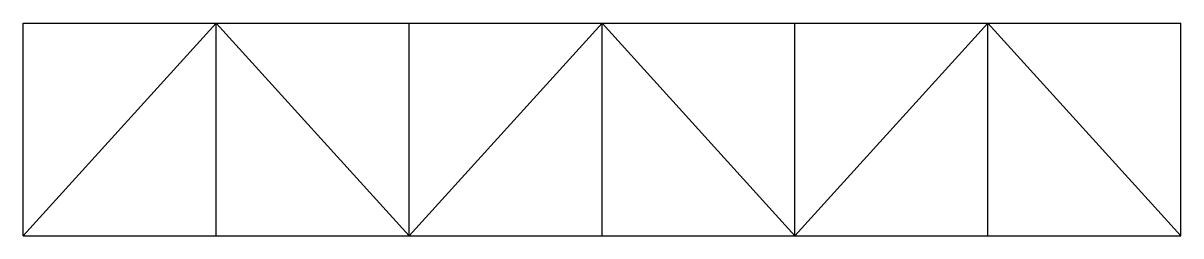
# Model space of a CAD drawing. Header units: metres. Extents: x 0 to 12, y 0 to 2.2.
import ezdxf

# ---------------------------------------------------------------- set-up
doc = ezdxf.new("R2010")
doc.units = ezdxf.units.M

msp = doc.modelspace()

# ---------------------------------------------------------------- linework, layer by layer
at = {"layer": 'IPE200'}
for p, q in [((0, 0), (2, 0)), ((2, 0), (4, 0)), ((4, 0), (6, 0)), ((6, 0), (8, 0)), ((8, 0), (10, 0)), ((10, 0), (12, 0))]:
    msp.add_line(p, q, dxfattribs=at)
at = {"layer": 'IPE240'}
for p, q in [((0, 2.2), (2, 2.2)), ((2, 2.2), (4, 2.2)), ((4, 2.2), (6, 2.2)), ((6, 2.2), (8, 2.2)), ((8, 2.2), (10, 2.2)), ((10, 2.2), (12, 2.2))]:
    msp.add_line(p, q, dxfattribs=at)
at = {"layer": 'SHS100'}
for p, q in [((0, 0), (0, 2.2)), ((2, 0), (2, 2.2)), ((4, 0), (4, 2.2)), ((6, 0), (6, 2.2)), ((8, 0), (8, 2.2)), ((10, 0), (10, 2.2)), ((12, 0), (12, 2.2))]:
    msp.add_line(p, q, dxfattribs=at)
at = {"layer": 'TREILLIS'}
for p, q in [((0, 0), (2, 2.2)), ((2, 2.2), (4, 0)), ((4, 0), (6, 2.2)), ((6, 2.2), (8, 0)), ((8, 0), (10, 2.2)), ((10, 2.2), (12, 0))]:
    msp.add_line(p, q, dxfattribs=at)

doc.saveas('drawing.dxf')
